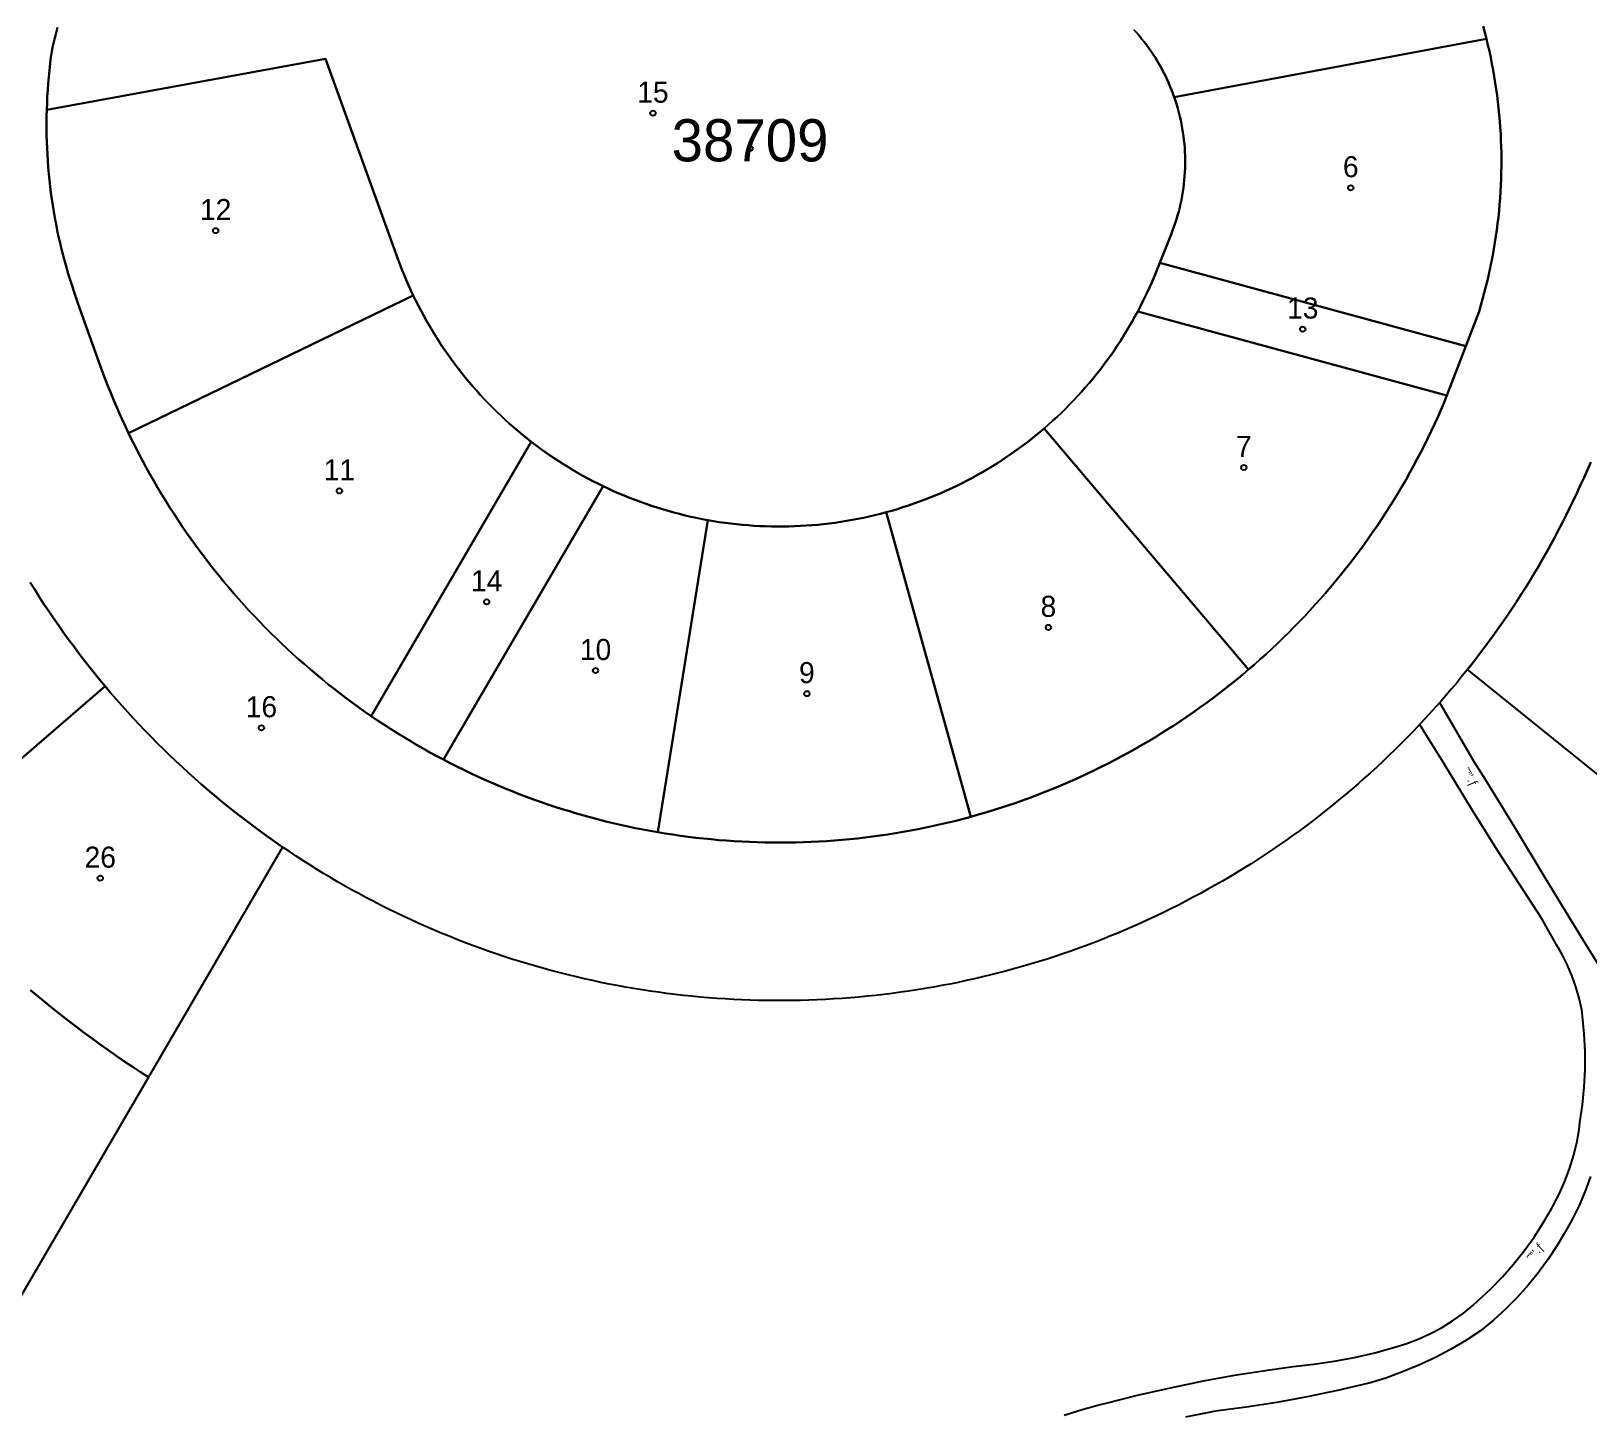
# Model space of a CAD drawing. Header units: metres. Extents: x 218299 to 220222, y 572714 to 574340.
# Drawn here: x 218442.8 to 218590.5, y 573214.9 to 573346.2 of the extents above; entities that cross this region are included whole.
import ezdxf
from ezdxf.enums import TextEntityAlignment as Align

# ---------------------------------------------------------------- set-up
doc = ezdxf.new("R2010")
doc.units = ezdxf.units.M
doc.header["$MEASUREMENT"] = 0
for name, color, linetype in [('1601', 44, 'LANDBORDER'), ('1602', 44, 'Continuous'), ('1603', 44, 'Continuous'), ('A_POINTS', 2, 'Continuous'), ('M2405', 253, 'Continuous')]:
    doc.layers.add(name, color=color, linetype=linetype)
doc.styles.add('HEBTXT', font='HEBTXT')
doc.styles.add('MAVAT_HEBTXT', font='HEBTXT')
doc.linetypes.add('LANDBORDER', pattern='A,6.25,[208,elecad.shx,S=0.02,R=0,X=-0.6,Y=0],12.5,[208,elecad.shx,S=0.02,R=180,X=0.6,Y=0],6.25', length=25)

# ---------------------------------------------------------------- blocks, each defined once
blk = doc.blocks.new('1601')
at = {"layer": 'A_POINTS'}
blk.add_circle((0, 0), 0.25, dxfattribs=at)
at = {"color": 0, "style": 'HEBTXT'}
blk.add_attdef('LOT_NUM', text='', height=4, dxfattribs=at).set_placement((0, -1.22), align=Align.CENTER)
blk = doc.blocks.new('1603')
at = {"layer": 'A_POINTS'}
blk.add_circle((0, 0), 0.25, dxfattribs=at)
at = {"color": 0, "style": 'HEBTXT'}
blk.add_attdef('PARCEL_NUM', text='', height=2, dxfattribs=at).set_placement((0, 1), align=Align.CENTER)
at = {"color": 0, "style": 'HEBTXT', "flags": 1}
blk.add_attdef('LOT_NUM', text='', height=2, dxfattribs=at).set_placement((0, -2.5), align=Align.CENTER)
blk = doc.blocks.new('M2405')
blk.add_circle((0, 0), 0.025)
at = {"style": 'MAVAT_HEBTXT'}
blk.add_attdef('NAME', text='', height=0.8, dxfattribs=at).set_placement((0, 1.59), align=Align.MIDDLE)
blk = doc.blocks.new('111')
at = {"layer": 'M2405'}
for points in [[(218592.88, 573255.36, 567.96), (218590.25, 573259.57, 568.26), (218587.65, 573263.8, 568.63), (218586.32, 573265.99, 568.86), (218583.5, 573270.68, 569.29), (218580.63, 573275.34, 569.77), (218579.68, 573276.85, 569.94), (218576.4, 573282.49, 570.47)], [(218540.78, 573214.85, 561.43), (218542.49, 573215.4, 561.66), (218544.21, 573215.87, 561.89), (218544.65, 573215.97, 561.94), (218547.76, 573216.75, 562.16), (218550.88, 573217.46, 562.43), (218554.01, 573218.1, 562.73), (218557.15, 573218.67, 563.07), (218560.3, 573219.17, 563.45), (218562.52, 573219.48, 563.74), (218564.47, 573219.68, 563.92), (218566.41, 573219.97, 564.08), (218568.34, 573220.33, 564.25), (218570.26, 573220.77, 564.41), (218572.16, 573221.29, 564.56), (218573.2, 573221.61, 564.64), (218574.36, 573222.05, 564.73), (218575.49, 573222.57, 564.84), (218576.58, 573223.15, 564.96), (218577.62, 573223.8, 565.11), (218578.63, 573224.51, 565.27), (218579.58, 573225.29, 565.44), (218580.07, 573225.73, 565.54), (218581.25, 573226.82, 565.72), (218582.37, 573227.98, 565.89), (218583.43, 573229.19, 566.06), (218584.43, 573230.44, 566.21), (218585.37, 573231.75, 566.35), (218586.24, 573233.11, 566.48), (218587.05, 573234.5, 566.6), (218587.18, 573234.74, 566.62), (218587.77, 573235.87, 566.74), (218588.3, 573237.04, 566.84), (218588.74, 573238.23, 566.93), (218589.12, 573239.45, 567.01), (218589.42, 573240.7, 567.08), (218589.64, 573241.96, 567.14), (218589.72, 573242.62, 567.16), (218589.96, 573244.29, 567.25), (218590.12, 573245.97, 567.34), (218590.2, 573247.66, 567.45), (218590.2, 573249.35, 567.57), (218590.13, 573251.03, 567.69), (218589.97, 573252.71, 567.83), (218589.89, 573253.32, 567.88), (218589.65, 573254.41, 568.04), (218589.33, 573255.49, 568.15), (218588.95, 573256.56, 568.23), (218588.5, 573257.6, 568.27), (218587.99, 573258.61, 568.27), (218587.48, 573259.49, 568.24), (218586.21, 573261.8, 568.51), (218586.02, 573262.09, 568.53), (218584.44, 573264.54, 568.77), (218581.91, 573268.44, 569.14), (218579.44, 573272.38, 569.55), (218577.02, 573276.34, 570), (218576.89, 573276.57, 570.03), (218575, 573279.58, 570.33), (218574.51, 573280.41, 570.42)], [(218590.73, 573237.5, 567.16), (218590.22, 573236.11, 567.02), (218589.64, 573234.75, 566.86), (218588.99, 573233.42, 566.68), (218588.27, 573232.12, 566.48), (218587.57, 573230.95, 566.41), (218586.71, 573229.64, 566.32), (218585.79, 573228.39, 566.21), (218584.81, 573227.18, 566.08), (218583.77, 573226.02, 565.93), (218582.67, 573224.92, 565.77), (218581.52, 573223.87, 565.59), (218580.32, 573222.89, 565.4), (218580.28, 573222.86, 565.4), (218578.88, 573221.94, 565.26), (218577.44, 573221.08, 565.12), (218575.96, 573220.3, 564.98), (218574.44, 573219.59, 564.82), (218572.9, 573218.95, 564.66), (218571.32, 573218.38, 564.49), (218569.72, 573217.89, 564.32), (218569.57, 573217.86, 564.31), (218566.71, 573217.19, 564.02), (218563.84, 573216.59, 563.7), (218560.95, 573216.07, 563.35), (218558.06, 573215.61, 562.95), (218555.16, 573215.23, 562.52), (218554.68, 573215.14, 562.5), (218552.29, 573214.65, 562.33)]]:
    blk.add_polyline3d(points, dxfattribs=at)
ref = blk.add_blockref('M2405', (218578.14, 573274.52), dxfattribs=dict(at, xscale=0.5, yscale=0.5, zscale=0.5))
ref.add_attrib('NAME', '˜”’.ƒ', dxfattribs={"layer": '0', "height": 0.8, "rotation": 302.9717, "style": 'MAVAT_HEBTXT'}).set_placement((218579.22, 573275.28), align=Align.MIDDLE)
ref = blk.add_blockref('M2405', (218586.71, 573229.64), dxfattribs=dict(at, xscale=0.5, yscale=0.5, zscale=0.5))
ref.add_attrib('NAME', '˜”’.ƒ', dxfattribs={"layer": '0', "height": 0.8, "rotation": 53.7741, "style": 'MAVAT_HEBTXT'}).set_placement((218585.61, 573230.3), align=Align.MIDDLE)

msp = doc.modelspace()

# ---------------------------------------------------------------- linework, layer by layer
at = {"layer": '1601'}
for points in [[(218590.7397, 573305.2814), (218590.4291, 573304.5535), (218590.1117, 573303.8285), (218589.7875, 573303.1066), (218589.4564, 573302.3878), (218589.1185, 573301.6722), (218588.7739, 573300.9598), (218588.4225, 573300.2507), (218588.0644, 573299.545), (218587.6996, 573298.8427), (218587.3282, 573298.1439), (218586.9502, 573297.4486), (218586.5656, 573296.7569), (218586.1745, 573296.069), (218585.7768, 573295.3847), (218585.3728, 573294.7043), (218584.9622, 573294.0277), (218584.5453, 573293.3551), (218584.122, 573292.6864), (218583.6924, 573292.0218), (218583.2566, 573291.3612), (218582.8145, 573290.7049), (218582.3661, 573290.0527), (218581.9117, 573289.4048), (218581.4511, 573288.7613), (218580.9844, 573288.1222), (218580.5117, 573287.4875), (218580.033, 573286.8573), (218579.5483, 573286.2317), (218579.0578, 573285.6107), (218578.5611, 573284.994), (218578.0586, 573284.3821), (218577.5503, 573283.775), (218577.0362, 573283.1727), (218576.5165, 573282.5753), (218575.9911, 573281.9829), (218575.4602, 573281.3955), (218574.9237, 573280.8131), (218574.3817, 573280.2359), (218573.8342, 573279.6638), (218573.2814, 573279.097), (218572.7232, 573278.5354), (218572.1597, 573277.9791), (218571.5909, 573277.4282), (218571.017, 573276.8827), (218570.4379, 573276.3427), (218569.8537, 573275.8082), (218569.2645, 573275.2793), (218568.6702, 573274.756), (218568.0711, 573274.2383), (218567.467, 573273.7264), (218566.8582, 573273.2201), (218566.2445, 573272.7197), (218565.6262, 573272.2252), (218565.0031, 573271.7365), (218564.3755, 573271.2537), (218563.7433, 573270.7769), (218563.1067, 573270.3062), (218562.4656, 573269.8415), (218561.8189, 573269.382), (218561.1678, 573268.9287), (218560.5125, 573268.4816), (218559.8529, 573268.0407), (218559.1892, 573267.6062), (218558.5214, 573267.1779), (218557.8496, 573266.756), (218557.1738, 573266.3406), (218556.4941, 573265.9315), (218555.8105, 573265.529), (218555.1231, 573265.1329), (218554.432, 573264.7434), (218553.7372, 573264.3605), (218553.0388, 573263.9842), (218552.3369, 573263.6146), (218551.6315, 573263.2516), (218550.9226, 573262.8954), (218550.2105, 573262.5459), (218549.495, 573262.2032), (218548.7763, 573261.8673), (218548.0544, 573261.5382), (218547.3295, 573261.216), (218546.6015, 573260.9007), (218545.8706, 573260.5924), (218545.1367, 573260.291), (218544.4001, 573259.9966), (218543.6607, 573259.7092), (218542.9185, 573259.4289), (218542.1738, 573259.1556), (218541.426, 573258.8892), (218540.6757, 573258.63), (218539.923, 573258.3779), (218539.1679, 573258.1329), (218538.4106, 573257.8952), (218537.651, 573257.6647), (218536.8893, 573257.4414), (218536.1254, 573257.2253), (218535.3596, 573257.0165), (218534.5918, 573256.8151), (218533.8221, 573256.6209), (218533.0506, 573256.434), (218532.2774, 573256.2545), (218531.5024, 573256.0824), (218530.7259, 573255.9176), (218529.9479, 573255.7602), (218529.1684, 573255.6102), (218528.3875, 573255.4677), (218527.6053, 573255.3325), (218526.8218, 573255.2048), (218526.0372, 573255.0846), (218525.2514, 573254.9718), (218524.4647, 573254.8665), (218523.6769, 573254.7687), (218522.8883, 573254.6784), (218522.0988, 573254.5956), (218521.3086, 573254.5202), (218520.5177, 573254.4524), (218519.7262, 573254.3922), (218518.9345, 573254.3394), (218518.1423, 573254.2942), (218517.3498, 573254.2566), (218516.5569, 573254.2264), (218515.7638, 573254.2038), (218514.9705, 573254.1888), (218514.1771, 573254.1812), (218513.3836, 573254.1812), (218512.5902, 573254.1888), (218511.7969, 573254.2039), (218511.0038, 573254.2265), (218510.2109, 573254.2567), (218509.4184, 573254.2944), (218508.6262, 573254.3396), (218507.8345, 573254.3923), (218507.0434, 573254.4526), (218506.2528, 573254.5204), (218505.463, 573254.5957), (218504.6739, 573254.6785), (218503.8856, 573254.7688), (218503.0982, 573254.8665), (218502.3117, 573254.9718), (218501.5263, 573255.0845), (218500.742, 573255.2047), (218499.9589, 573255.3323), (218499.1771, 573255.4674), (218498.3965, 573255.6099), (218497.6174, 573255.7598), (218496.8397, 573255.9171), (218496.0634, 573256.0818), (218495.2887, 573256.2538), (218494.5157, 573256.4333), (218493.7445, 573256.62), (218492.975, 573256.8141), (218492.2075, 573257.0155), (218491.4418, 573257.2242), (218490.6782, 573257.4401), (218489.9167, 573257.6633), (218489.1574, 573257.8937), (218488.4002, 573258.1313), (218487.6454, 573258.3761), (218486.8929, 573258.6281), (218486.1429, 573258.8872), (218485.3953, 573259.1534), (218484.6503, 573259.4268), (218483.9079, 573259.7071), (218483.1683, 573259.9946), (218482.4314, 573260.289), (218481.6973, 573260.5904), (218480.9661, 573260.8988), (218480.2379, 573261.2142), (218479.5128, 573261.5364), (218478.7907, 573261.8655), (218478.0718, 573262.2015), (218477.3561, 573262.5442), (218476.6437, 573262.8938), (218475.9346, 573263.2501), (218475.229, 573263.6132), (218474.5478, 573263.9717), (218473.87, 573264.3365), (218473.1956, 573264.7075), (218472.5246, 573265.0848), (218471.8571, 573265.4682), (218471.1932, 573265.8577), (218470.533, 573266.2534), (218469.8763, 573266.6551), (218469.2235, 573267.0628), (218468.5744, 573267.4766), (218467.9291, 573267.8963), (218467.2878, 573268.3219), (218466.6504, 573268.7535), (218465.9803, 573269.2164), (218465.3148, 573269.6859), (218464.6539, 573270.1619), (218463.9977, 573270.6443), (218463.3463, 573271.1331), (218462.6996, 573271.6281), (218462.0578, 573272.1295), (218461.4209, 573272.6371), (218460.7889, 573273.1509), (218460.1621, 573273.6709), (218459.5403, 573274.1969), (218458.9237, 573274.729), (218458.3123, 573275.267), (218457.7062, 573275.811), (218457.1054, 573276.3609), (218456.51, 573276.9166), (218455.9201, 573277.4781), (218455.3356, 573278.0454), (218454.7567, 573278.6183), (218454.1835, 573279.1968), (218453.6159, 573279.7809), (218453.054, 573280.3704), (218452.4979, 573280.9655), (218451.9477, 573281.5659), (218451.4033, 573282.1717), (218450.8648, 573282.7827), (218450.3324, 573283.399), (218449.806, 573284.0205), (218449.2885, 573284.6435), (218448.7772, 573285.2715), (218448.272, 573285.9044), (218447.7729, 573286.5422), (218447.28, 573287.1848), (218446.7934, 573287.8321), (218446.3131, 573288.4842), (218445.8391, 573289.1408), (218445.3716, 573289.8021), (218444.9104, 573290.4678), (218444.4558, 573291.138), (218444.0076, 573291.8125), (218443.566, 573292.4914), (218443.1311, 573293.1745), (218442.7028, 573293.8618)], [(218598.324, 573270.0561), (218579.0578, 573285.6107), (218579.5483, 573286.2317), (218580.033, 573286.8573), (218580.5117, 573287.4875), (218580.9844, 573288.1222), (218581.4511, 573288.7613), (218581.9117, 573289.4048), (218582.3661, 573290.0527), (218582.8145, 573290.7049), (218583.2566, 573291.3612), (218583.6924, 573292.0218), (218584.122, 573292.6864), (218584.5453, 573293.3551), (218584.9622, 573294.0277), (218585.3728, 573294.7043), (218585.7768, 573295.3847), (218586.1745, 573296.069), (218586.5656, 573296.7569), (218586.9502, 573297.4486), (218587.3282, 573298.1439), (218587.6996, 573298.8427), (218588.0644, 573299.545), (218588.4225, 573300.2507), (218588.7739, 573300.9598), (218589.1185, 573301.6722), (218589.4564, 573302.3878), (218589.7875, 573303.1066), (218590.1117, 573303.8285), (218590.4291, 573304.5535), (218590.7397, 573305.2814)], [(218442.7028, 573293.8618), (218443.1311, 573293.1745), (218443.566, 573292.4914), (218444.0076, 573291.8125), (218444.4558, 573291.138), (218444.9104, 573290.4678), (218445.3716, 573289.8021), (218445.8391, 573289.1408), (218446.3131, 573288.4842), (218446.7934, 573287.8321), (218447.28, 573287.1848), (218447.7729, 573286.5422), (218448.272, 573285.9044), (218448.7772, 573285.2715), (218449.2885, 573284.6435), (218449.806, 573284.0205), (218450.3324, 573283.399), (218450.8648, 573282.7827), (218451.4033, 573282.1717), (218451.9477, 573281.5659), (218452.4979, 573280.9655), (218453.054, 573280.3704), (218453.6159, 573279.7809), (218454.1835, 573279.1968), (218454.7567, 573278.6183), (218455.3356, 573278.0454), (218455.9201, 573277.4781), (218456.51, 573276.9166), (218457.1054, 573276.3609), (218457.7062, 573275.811), (218458.3123, 573275.267), (218458.9237, 573274.729), (218459.5403, 573274.1969), (218460.1621, 573273.6709), (218460.7889, 573273.1509), (218461.4209, 573272.6371), (218462.0578, 573272.1295), (218462.6996, 573271.6281), (218463.3463, 573271.1331), (218463.9977, 573270.6443), (218464.6539, 573270.1619), (218465.3148, 573269.6859), (218465.9803, 573269.2164), (218466.6504, 573268.7535), (218453.9107, 573246.9094), (218441.3264, 573225.3317)]]:
    msp.add_lwpolyline(points, dxfattribs=at)
at = {"layer": '1602'}
for points in [[(218445.2964, 573346.5169), (218445.188, 573346.1426), (218445.0869, 573345.7662), (218444.9931, 573345.388), (218444.9068, 573345.0079), (218444.8278, 573344.6263), (218444.7564, 573344.2432), (218444.6924, 573343.8588), (218444.6359, 573343.4733), (218444.5869, 573343.0867), (218444.5186, 573342.4606), (218444.4583, 573341.8337), (218444.4058, 573341.206), (218444.3613, 573340.5778), (218444.3247, 573339.9491), (218444.2959, 573339.3199), (218444.2752, 573338.6905), (218444.2602, 573338.085), (218444.2528, 573337.4794), (218444.2529, 573336.8737), (218444.2604, 573336.2681), (218444.2755, 573335.6626), (218444.298, 573335.0574), (218444.3281, 573334.4525), (218444.3656, 573333.848), (218444.4106, 573333.244), (218444.4631, 573332.6406), (218444.523, 573332.0379), (218444.5904, 573331.436), (218444.6652, 573330.835), (218444.7475, 573330.2349), (218444.8372, 573329.6359), (218444.9343, 573329.0381), (218445.0388, 573328.4415), (218445.1507, 573327.8463), (218445.2699, 573327.2525), (218445.3965, 573326.6602), (218445.5304, 573326.0695), (218445.6716, 573325.4805), (218445.82, 573324.8934), (218445.9757, 573324.3081), (218446.1387, 573323.7247), (218446.3089, 573323.1435), (218446.4862, 573322.5644), (218446.6707, 573321.9875), (218446.8624, 573321.4129), (218447.0611, 573320.8408), (218447.2669, 573320.2712), (218449.3745, 573314.3569), (218449.5375, 573313.9116), (218449.7878, 573313.2457), (218450.045, 573312.5824), (218450.3091, 573311.9218), (218450.58, 573311.264), (218450.8577, 573310.6091), (218451.1423, 573309.9571), (218451.4336, 573309.3081), (218451.7316, 573308.6621), (218452.0363, 573308.0193), (218452.3558, 573307.3631), (218452.6823, 573306.7103), (218453.0158, 573306.061), (218453.3561, 573305.4154), (218453.7033, 573304.7734), (218454.0574, 573304.1351), (218454.4182, 573303.5007), (218454.7857, 573302.8701), (218455.16, 573302.2435), (218455.5409, 573301.6209), (218455.9284, 573301.0024), (218456.3225, 573300.3881), (218456.7231, 573299.778), (218457.1302, 573299.1722), (218457.5437, 573298.5707), (218457.9636, 573297.9737), (218458.3899, 573297.3813), (218458.8224, 573296.7934), (218459.2612, 573296.2101), (218459.7061, 573295.6315), (218460.1572, 573295.0578), (218460.6144, 573294.4888), (218461.0776, 573293.9248), (218461.5468, 573293.3657), (218462.022, 573292.8117), (218462.503, 573292.2627), (218462.9898, 573291.7189), (218463.4824, 573291.1804), (218463.9807, 573290.6471), (218464.4847, 573290.1191), (218464.9942, 573289.5966), (218465.5093, 573289.0795), (218466.0299, 573288.5679), (218466.5559, 573288.0619), (218467.0873, 573287.5615), (218467.6239, 573287.0668), (218468.1658, 573286.5779), (218468.7129, 573286.0948), (218469.2651, 573285.6175), (218469.8224, 573285.1461), (218470.3846, 573284.6807), (218470.9518, 573284.2214), (218471.5238, 573283.7681), (218472.1007, 573283.3209), (218472.6822, 573282.8798), (218473.2685, 573282.445), (218473.8593, 573282.0165), (218474.4546, 573281.5943), (218475.0545, 573281.1785), (218475.6569, 573280.7702), (218476.2637, 573280.3684), (218476.8747, 573279.973), (218477.4899, 573279.5842), (218478.1091, 573279.2019), (218478.7324, 573278.8262), (218479.3597, 573278.4572), (218479.9908, 573278.0948), (218480.6257, 573277.7392), (218481.2644, 573277.3903), (218481.9068, 573277.0483), (218482.5442, 573276.7174), (218483.1852, 573276.3932), (218483.8294, 573276.0758), (218484.477, 573275.7651), (218485.1278, 573275.4613), (218485.7817, 573275.1643), (218486.4387, 573274.8741), (218487.0987, 573274.5909), (218487.7617, 573274.3146), (218488.4275, 573274.0453), (218489.0961, 573273.7829), (218489.7674, 573273.5276), (218490.4414, 573273.2793), (218491.1179, 573273.0382), (218491.7969, 573272.8041), (218492.4784, 573272.5771), (218493.1621, 573272.3574), (218493.8482, 573272.1448), (218494.5364, 573271.9394), (218495.2267, 573271.7412), (218495.9191, 573271.5503), (218496.6135, 573271.3666), (218497.3097, 573271.1902), (218498.0078, 573271.0212), (218498.7075, 573270.8595), (218499.409, 573270.7051), (218500.112, 573270.5581), (218500.8165, 573270.4184), (218501.5225, 573270.2862), (218502.2298, 573270.1614), (218502.9511, 573270.0419), (218503.6737, 573269.9302), (218504.3975, 573269.8261), (218505.1223, 573269.7298), (218505.8481, 573269.6413), (218506.5748, 573269.5605), (218507.3023, 573269.4874), (218508.0306, 573269.4221), (218508.7595, 573269.3646), (218509.489, 573269.3149), (218510.219, 573269.273), (218510.9494, 573269.2389), (218511.6801, 573269.2125), (218512.411, 573269.194), (218513.1421, 573269.1833), (218513.8733, 573269.1804), (218514.6045, 573269.1853), (218515.3356, 573269.1979), (218516.0665, 573269.2184), (218516.7971, 573269.2467), (218517.5274, 573269.2828), (218518.2573, 573269.3267), (218518.9866, 573269.3784), (218519.7154, 573269.4378), (218520.4435, 573269.505), (218521.1708, 573269.58), (218521.8973, 573269.6628), (218522.6228, 573269.7533), (218523.3474, 573269.8515), (218524.0709, 573269.9575), (218524.7932, 573270.0712), (218525.5142, 573270.1926), (218526.2339, 573270.3217), (218526.9522, 573270.4584), (218527.669, 573270.6028), (218528.3842, 573270.7549), (218529.0977, 573270.9146), (218529.8095, 573271.0819), (218530.5194, 573271.2567), (218531.2275, 573271.4392), (218531.9336, 573271.6292), (218532.6397, 573271.8273), (218533.3436, 573272.033), (218534.0453, 573272.2462), (218534.7447, 573272.4668), (218535.4417, 573272.695), (218536.1362, 573272.9306), (218536.8281, 573273.1737), (218537.5174, 573273.4241), (218538.2039, 573273.6819), (218538.8877, 573273.947), (218539.5686, 573274.2195), (218540.2465, 573274.4992), (218540.9214, 573274.7862), (218541.5932, 573275.0803), (218542.2618, 573275.3817), (218542.9272, 573275.6901), (218543.5892, 573276.0057), (218544.2477, 573276.3284), (218544.9028, 573276.6581), (218545.5543, 573276.9948), (218546.2022, 573277.3384), (218546.8464, 573277.6889), (218547.4868, 573278.0464), (218548.1233, 573278.4106), (218548.7558, 573278.7817), (218549.3844, 573279.1595), (218550.0089, 573279.544), (218550.6292, 573279.9352), (218551.2453, 573280.333), (218551.8571, 573280.7374), (218552.4646, 573281.1483), (218553.0676, 573281.5657), (218553.6661, 573281.9895), (218554.26, 573282.4197), (218554.8493, 573282.8562), (218555.4339, 573283.299), (218556.0138, 573283.7481), (218556.5887, 573284.2033), (218557.1588, 573284.6647), (218557.7239, 573285.1321), (218558.284, 573285.6056), (218558.8405, 573286.0864), (218559.3918, 573286.5731), (218559.9379, 573287.0657), (218560.4787, 573287.5642), (218561.014, 573288.0685), (218561.544, 573288.5784), (218562.0684, 573289.0941), (218562.5873, 573289.6153), (218563.1005, 573290.1421), (218563.608, 573290.6743), (218564.1098, 573291.212), (218564.6058, 573291.755), (218565.096, 573292.3033), (218565.5802, 573292.8569), (218566.0585, 573293.4156), (218566.5307, 573293.9794), (218566.9968, 573294.5482), (218567.4569, 573295.1221), (218567.9107, 573295.7008), (218568.3583, 573296.2844), (218568.7996, 573296.8727), (218569.2345, 573297.4658), (218569.6631, 573298.0634), (218570.0852, 573298.6657), (218570.5008, 573299.2724), (218570.9099, 573299.8836), (218571.3124, 573300.4992), (218571.7083, 573301.119), (218572.0975, 573301.743), (218572.48, 573302.3712), (218572.8557, 573303.0034), (218573.2246, 573303.6397), (218573.5867, 573304.2798), (218573.9418, 573304.9238), (218574.29, 573305.5716), (218574.6313, 573306.2231), (218574.9655, 573306.8783), (218575.2927, 573307.5369), (218575.6128, 573308.1991), (218575.9257, 573308.8646), (218576.2315, 573309.5335), (218576.5301, 573310.2056), (218576.8215, 573310.8809), (218577.0914, 573311.5876), (218578.8843, 573316.2815), (218580.1441, 573319.5795), (218580.3187, 573320.1627), (218580.4861, 573320.7482), (218580.6461, 573321.3356), (218580.7987, 573321.9251), (218580.9438, 573322.5164), (218581.0816, 573323.1095), (218581.2119, 573323.7042), (218581.3347, 573324.3006), (218581.45, 573324.8985), (218581.5578, 573325.4977), (218581.6581, 573326.0983), (218581.7508, 573326.7), (218581.8359, 573327.3029), (218581.9135, 573327.9068), (218581.9835, 573328.5117), (218582.0459, 573329.1173), (218582.1007, 573329.7237), (218582.1479, 573330.3308), (218582.1874, 573330.9384), (218582.2193, 573331.5464), (218582.2436, 573332.1548), (218582.2603, 573332.7634), (218582.2693, 573333.3722), (218582.2706, 573333.9811), (218582.2643, 573334.5899), (218582.2504, 573335.1986), (218582.2288, 573335.8071), (218582.1996, 573336.4153), (218582.1628, 573337.0231), (218582.1183, 573337.6303), (218582.0663, 573338.2369), (218582.0066, 573338.8429), (218581.9393, 573339.448), (218581.8644, 573340.0523), (218581.7819, 573340.6555), (218581.6919, 573341.2577), (218581.5943, 573341.8587), (218581.4891, 573342.4584), (218581.3765, 573343.0568), (218581.2563, 573343.6537), (218581.1287, 573344.249), (218580.9936, 573344.8427), (218580.8511, 573345.4347), (218580.6982, 573346.0361), (218580.5376, 573346.6355)], [(218547.3961, 573346.2992), (218547.6472, 573346.0202), (218547.8925, 573345.7362), (218548.1321, 573345.4472), (218548.3658, 573345.1534), (218548.5934, 573344.8549), (218548.815, 573344.5519), (218549.0303, 573344.2445), (218549.2394, 573343.9327), (218549.4421, 573343.6168), (218549.6384, 573343.2968), (218549.8281, 573342.9729), (218550.0112, 573342.6453), (218550.1876, 573342.3139), (218550.3573, 573341.9791), (218550.5201, 573341.6409), (218550.6761, 573341.2995), (218550.8251, 573340.9549), (218550.967, 573340.6074), (218551.1019, 573340.2571), (218551.2297, 573339.9042), (218551.3517, 573339.5441), (218551.4664, 573339.1816), (218551.5736, 573338.8168), (218551.6732, 573338.4498), (218551.7653, 573338.081), (218551.8498, 573337.7102), (218551.9266, 573337.3379), (218551.9958, 573336.964), (218552.0573, 573336.5888), (218552.1111, 573336.2124), (218552.1571, 573335.835), (218552.1953, 573335.4567), (218552.2258, 573335.0777), (218552.2485, 573334.6982), (218552.2633, 573334.3183), (218552.2704, 573333.9381), (218552.2696, 573333.5579), (218552.261, 573333.1778), (218552.2447, 573332.7979), (218552.2205, 573332.4185), (218552.1885, 573332.0396), (218552.1487, 573331.6615), (218552.1012, 573331.2843), (218552.046, 573330.9081), (218551.983, 573330.5331), (218551.9123, 573330.1595), (218551.834, 573329.7875), (218551.748, 573329.4171), (218551.6544, 573329.0486), (218551.5533, 573328.6821), (218551.4447, 573328.3177), (218551.3286, 573327.9557), (218551.2051, 573327.5961), (218551.0742, 573327.2391), (218550.9361, 573326.8849), (218549.8507, 573324.1848), (218549.6702, 573323.7114), (218549.4835, 573323.2404), (218549.2906, 573322.7719), (218549.0915, 573322.306), (218548.8864, 573321.8427), (218548.6751, 573321.3822), (218548.4579, 573320.9245), (218548.2346, 573320.4697), (218548.0053, 573320.0179), (218547.7702, 573319.5692), (218547.5085, 573319.0861), (218547.24, 573318.6068), (218546.9647, 573318.1314), (218546.6826, 573317.66), (218546.3938, 573317.1927), (218546.0984, 573316.7295), (218545.7964, 573316.2706), (218545.4878, 573315.8161), (218545.1729, 573315.3659), (218544.8515, 573314.9204), (218544.5238, 573314.4794), (218544.1899, 573314.0432), (218543.8497, 573313.6118), (218543.5035, 573313.1853), (218543.1512, 573312.7638), (218542.7929, 573312.3473), (218542.4287, 573311.936), (218542.0586, 573311.53), (218541.6829, 573311.1292), (218541.3014, 573310.7339), (218540.9143, 573310.344), (218540.5217, 573309.9598), (218540.1237, 573309.5811), (218539.7203, 573309.2082), (218539.3116, 573308.841), (218538.8978, 573308.4798), (218538.4767, 573308.1227), (218538.0506, 573307.7717), (218537.6194, 573307.4269), (218537.1834, 573307.0882), (218536.7425, 573306.7559), (218536.297, 573306.4299), (218535.8468, 573306.1103), (218535.3921, 573305.7973), (218534.9329, 573305.4907), (218534.4694, 573305.1908), (218534.0016, 573304.8976), (218533.5297, 573304.6111), (218533.0537, 573304.3314), (218532.5737, 573304.0586), (218532.0899, 573303.7926), (218531.6023, 573303.5337), (218531.1111, 573303.2817), (218530.6163, 573303.0368), (218530.118, 573302.7991), (218529.6164, 573302.5685), (218529.1115, 573302.3451), (218528.6035, 573302.129), (218528.0924, 573301.9202), (218527.5784, 573301.7187), (218527.0615, 573301.5247), (218526.542, 573301.3381), (218526.0198, 573301.1589), (218525.495, 573300.9872), (218524.9679, 573300.8231), (218524.4385, 573300.6666), (218523.9069, 573300.5177), (218523.3745, 573300.3767), (218522.8401, 573300.2434), (218522.3039, 573300.1177), (218521.7659, 573299.9997), (218521.2263, 573299.8895), (218520.6852, 573299.7869), (218520.1426, 573299.6921), (218519.5988, 573299.6051), (218519.0538, 573299.5258), (218518.5077, 573299.4544), (218517.9606, 573299.3908), (218517.4127, 573299.335), (218516.864, 573299.2871), (218516.3147, 573299.247), (218515.7649, 573299.2148), (218515.2147, 573299.1904), (218514.6642, 573299.1739), (218514.1135, 573299.1653), (218513.5628, 573299.1646), (218513.012, 573299.1718), (218512.4615, 573299.1868), (218511.9112, 573299.2097), (218511.3613, 573299.2405), (218510.8119, 573299.2791), (218510.2631, 573299.3256), (218509.7151, 573299.3799), (218509.1678, 573299.4421), (218508.6215, 573299.5121), (218508.0763, 573299.5899), (218507.5323, 573299.6755), (218506.9895, 573299.7689), (218506.4466, 573299.8703), (218505.9053, 573299.9794), (218505.3656, 573300.0964), (218504.8277, 573300.221), (218504.2916, 573300.3534), (218503.7574, 573300.4934), (218503.2253, 573300.6411), (218502.6954, 573300.7964), (218502.1678, 573300.9593), (218501.6425, 573301.1297), (218501.1198, 573301.3077), (218500.5996, 573301.4931), (218500.0822, 573301.686), (218499.5676, 573301.8863), (218499.0559, 573302.0939), (218498.5472, 573302.3089), (218498.0417, 573302.5311), (218497.5394, 573302.7605), (218497.0405, 573302.9972), (218496.5608, 573303.233), (218496.0845, 573303.4754), (218495.6116, 573303.7245), (218495.1422, 573303.9801), (218494.6764, 573304.2422), (218494.2143, 573304.5107), (218493.7559, 573304.7856), (218493.3015, 573305.0668), (218492.8509, 573305.3544), (218492.4044, 573305.6481), (218491.962, 573305.948), (218491.5238, 573306.2541), (218491.0899, 573306.5662), (218490.6604, 573306.8843), (218490.2354, 573307.2083), (218489.8065, 573307.5448), (218489.3825, 573307.8873), (218488.9634, 573308.2358), (218488.5493, 573308.5902), (218488.1402, 573308.9504), (218487.7362, 573309.3164), (218487.3375, 573309.6881), (218486.9441, 573310.0654), (218486.556, 573310.4482), (218486.1735, 573310.8364), (218485.7964, 573311.2301), (218485.425, 573311.629), (218485.0592, 573312.0332), (218484.6992, 573312.4424), (218484.3451, 573312.8568), (218483.9968, 573313.2761), (218483.6545, 573313.7003), (218483.3183, 573314.1293), (218482.9881, 573314.5631), (218482.6641, 573315.0014), (218482.3464, 573315.4443), (218482.035, 573315.8917), (218481.7299, 573316.3434), (218481.4313, 573316.7994), (218481.1391, 573317.2596), (218480.8535, 573317.7239), (218480.5745, 573318.1921), (218480.3022, 573318.6643), (218480.0365, 573319.1403), (218479.7777, 573319.62), (218479.5256, 573320.1033), (218479.2804, 573320.5901), (218479.0422, 573321.0804), (218478.8127, 573321.5701), (218478.59, 573322.0629), (218478.3744, 573322.5589), (218478.1657, 573323.0578), (218477.964, 573323.5596), (218477.7694, 573324.0642), (218477.582, 573324.5715), (218470.7136, 573343.5382), (218444.2752, 573338.6905), (218444.2959, 573339.3199), (218444.3247, 573339.9491), (218444.3613, 573340.5778), (218444.4058, 573341.206), (218444.4583, 573341.8337), (218444.5186, 573342.4606), (218444.5869, 573343.0867), (218444.6359, 573343.4733), (218444.6924, 573343.8588), (218444.7564, 573344.2432), (218444.8278, 573344.6263), (218444.9068, 573345.0079), (218444.9931, 573345.388), (218445.0869, 573345.7662), (218445.188, 573346.1426), (218445.2964, 573346.5169)], [(218580.5376, 573346.6355), (218580.6982, 573346.0361), (218580.8511, 573345.4347), (218551.2297, 573339.9042), (218551.1019, 573340.2571), (218550.967, 573340.6074), (218550.8251, 573340.9549), (218550.6761, 573341.2995), (218550.5201, 573341.6409), (218550.3573, 573341.9791), (218550.1876, 573342.3139), (218550.0112, 573342.6453), (218549.8281, 573342.9729), (218549.6384, 573343.2968), (218549.4421, 573343.6168), (218549.2394, 573343.9327), (218549.0303, 573344.2445), (218548.815, 573344.5519), (218548.5934, 573344.8549), (218548.3658, 573345.1534), (218548.1321, 573345.4472), (218547.8925, 573345.7362), (218547.6472, 573346.0202), (218547.3961, 573346.2992)], [(218590.7397, 573305.2814), (218590.4291, 573304.5535), (218590.1117, 573303.8285), (218589.7875, 573303.1066), (218589.4564, 573302.3878), (218589.1185, 573301.6722), (218588.7739, 573300.9598), (218588.4225, 573300.2507), (218588.0644, 573299.545), (218587.6996, 573298.8427), (218587.3282, 573298.1439), (218586.9502, 573297.4486), (218586.5656, 573296.7569), (218586.1745, 573296.069), (218585.7768, 573295.3847), (218585.3728, 573294.7043), (218584.9622, 573294.0277), (218584.5453, 573293.3551), (218584.122, 573292.6864), (218583.6924, 573292.0218), (218583.2566, 573291.3612), (218582.8145, 573290.7049), (218582.3661, 573290.0527), (218581.9117, 573289.4048), (218581.4511, 573288.7613), (218580.9844, 573288.1222), (218580.5117, 573287.4875), (218580.033, 573286.8573), (218579.5483, 573286.2317), (218579.0578, 573285.6107), (218578.5611, 573284.994), (218578.0586, 573284.3821), (218577.5503, 573283.775), (218577.0362, 573283.1727), (218576.5165, 573282.5753), (218575.9911, 573281.9829), (218575.4602, 573281.3955), (218574.9237, 573280.8131), (218574.3817, 573280.2359), (218573.8342, 573279.6638), (218573.2814, 573279.097), (218572.7232, 573278.5354), (218572.1597, 573277.9791), (218571.5909, 573277.4282), (218571.017, 573276.8827), (218570.4379, 573276.3427), (218569.8537, 573275.8082), (218569.2645, 573275.2793), (218568.6702, 573274.756), (218568.0711, 573274.2383), (218567.467, 573273.7264), (218566.8582, 573273.2201), (218566.2445, 573272.7197), (218565.6262, 573272.2252), (218565.0031, 573271.7365), (218564.3755, 573271.2537), (218563.7433, 573270.7769), (218563.1067, 573270.3062), (218562.4656, 573269.8415), (218561.8189, 573269.382), (218561.1678, 573268.9287), (218560.5125, 573268.4816), (218559.8529, 573268.0407), (218559.1892, 573267.6062), (218558.5214, 573267.1779), (218557.8496, 573266.756), (218557.1738, 573266.3406), (218556.4941, 573265.9315), (218555.8105, 573265.529), (218555.1231, 573265.1329), (218554.432, 573264.7434), (218553.7372, 573264.3605), (218553.0388, 573263.9842), (218552.3369, 573263.6146), (218551.6315, 573263.2516), (218550.9226, 573262.8954), (218550.2105, 573262.5459), (218549.495, 573262.2032), (218548.7763, 573261.8673), (218548.0544, 573261.5382), (218547.3295, 573261.216), (218546.6015, 573260.9007), (218545.8706, 573260.5924), (218545.1367, 573260.291), (218544.4001, 573259.9966), (218543.6607, 573259.7092), (218542.9185, 573259.4289), (218542.1738, 573259.1556), (218541.426, 573258.8892), (218540.6757, 573258.63), (218539.923, 573258.3779), (218539.1679, 573258.1329), (218538.4106, 573257.8952), (218537.651, 573257.6647), (218536.8893, 573257.4414), (218536.1254, 573257.2253), (218535.3596, 573257.0165), (218534.5918, 573256.8151), (218533.8221, 573256.6209), (218533.0506, 573256.434), (218532.2774, 573256.2545), (218531.5024, 573256.0824), (218530.7259, 573255.9176), (218529.9479, 573255.7602), (218529.1684, 573255.6102), (218528.3875, 573255.4677), (218527.6053, 573255.3325), (218526.8218, 573255.2048), (218526.0372, 573255.0846), (218525.2514, 573254.9718), (218524.4647, 573254.8665), (218523.6769, 573254.7687), (218522.8883, 573254.6784), (218522.0988, 573254.5956), (218521.3086, 573254.5202), (218520.5177, 573254.4524), (218519.7262, 573254.3922), (218518.9345, 573254.3394), (218518.1423, 573254.2942), (218517.3498, 573254.2566), (218516.5569, 573254.2264), (218515.7638, 573254.2038), (218514.9705, 573254.1888), (218514.1771, 573254.1812), (218513.3836, 573254.1812), (218512.5902, 573254.1888), (218511.7969, 573254.2039), (218511.0038, 573254.2265), (218510.2109, 573254.2567), (218509.4184, 573254.2944), (218508.6262, 573254.3396), (218507.8345, 573254.3923), (218507.0434, 573254.4526), (218506.2528, 573254.5204), (218505.463, 573254.5957), (218504.6739, 573254.6785), (218503.8856, 573254.7688), (218503.0982, 573254.8665), (218502.3117, 573254.9718), (218501.5263, 573255.0845), (218500.742, 573255.2047), (218499.9589, 573255.3323), (218499.1771, 573255.4674), (218498.3965, 573255.6099), (218497.6174, 573255.7598), (218496.8397, 573255.9171), (218496.0634, 573256.0818), (218495.2887, 573256.2538), (218494.5157, 573256.4333), (218493.7445, 573256.62), (218492.975, 573256.8141), (218492.2075, 573257.0155), (218491.4418, 573257.2242), (218490.6782, 573257.4401), (218489.9167, 573257.6633), (218489.1574, 573257.8937), (218488.4002, 573258.1313), (218487.6454, 573258.3761), (218486.8929, 573258.6281), (218486.1429, 573258.8872), (218485.3953, 573259.1534), (218484.6503, 573259.4268), (218483.9079, 573259.7071), (218483.1683, 573259.9946), (218482.4314, 573260.289), (218481.6973, 573260.5904), (218480.9661, 573260.8988), (218480.2379, 573261.2142), (218479.5128, 573261.5364), (218478.7907, 573261.8655), (218478.0718, 573262.2015), (218477.3561, 573262.5442), (218476.6437, 573262.8938), (218475.9346, 573263.2501), (218475.229, 573263.6132), (218474.5478, 573263.9717), (218473.87, 573264.3365), (218473.1956, 573264.7075), (218472.5246, 573265.0848), (218471.8571, 573265.4682), (218471.1932, 573265.8577), (218470.533, 573266.2534), (218469.8763, 573266.6551), (218469.2235, 573267.0628), (218468.5744, 573267.4766), (218467.9291, 573267.8963), (218467.2878, 573268.3219), (218466.6504, 573268.7535), (218465.9803, 573269.2164), (218465.3148, 573269.6859), (218464.6539, 573270.1619), (218463.9977, 573270.6443), (218463.3463, 573271.1331), (218462.6996, 573271.6281), (218462.0578, 573272.1295), (218461.4209, 573272.6371), (218460.7889, 573273.1509), (218460.1621, 573273.6709), (218459.5403, 573274.1969), (218458.9237, 573274.729), (218458.3123, 573275.267), (218457.7062, 573275.811), (218457.1054, 573276.3609), (218456.51, 573276.9166), (218455.9201, 573277.4781), (218455.3356, 573278.0454), (218454.7567, 573278.6183), (218454.1835, 573279.1968), (218453.6159, 573279.7809), (218453.054, 573280.3704), (218452.4979, 573280.9655), (218451.9477, 573281.5659), (218451.4033, 573282.1717), (218450.8648, 573282.7827), (218450.3324, 573283.399), (218449.806, 573284.0205), (218449.2885, 573284.6435), (218448.7772, 573285.2715), (218448.272, 573285.9044), (218447.7729, 573286.5422), (218447.28, 573287.1848), (218446.7934, 573287.8321), (218446.3131, 573288.4842), (218445.8391, 573289.1408), (218445.3716, 573289.8021), (218444.9104, 573290.4678), (218444.4558, 573291.138), (218444.0076, 573291.8125), (218443.566, 573292.4914), (218443.1311, 573293.1745), (218442.7028, 573293.8618)], [(218598.324, 573270.0561), (218579.0578, 573285.6107), (218579.5483, 573286.2317), (218580.033, 573286.8573), (218580.5117, 573287.4875), (218580.9844, 573288.1222), (218581.4511, 573288.7613), (218581.9117, 573289.4048), (218582.3661, 573290.0527), (218582.8145, 573290.7049), (218583.2566, 573291.3612), (218583.6924, 573292.0218), (218584.122, 573292.6864), (218584.5453, 573293.3551), (218584.9622, 573294.0277), (218585.3728, 573294.7043), (218585.7768, 573295.3847), (218586.1745, 573296.069), (218586.5656, 573296.7569), (218586.9502, 573297.4486), (218587.3282, 573298.1439), (218587.6996, 573298.8427), (218588.0644, 573299.545), (218588.4225, 573300.2507), (218588.7739, 573300.9598), (218589.1185, 573301.6722), (218589.4564, 573302.3878), (218589.7875, 573303.1066), (218590.1117, 573303.8285), (218590.4291, 573304.5535), (218590.7397, 573305.2814)], [(218442.7028, 573293.8618), (218443.1311, 573293.1745), (218443.566, 573292.4914), (218444.0076, 573291.8125), (218444.4558, 573291.138), (218444.9104, 573290.4678), (218445.3716, 573289.8021), (218445.8391, 573289.1408), (218446.3131, 573288.4842), (218446.7934, 573287.8321), (218447.28, 573287.1848), (218447.7729, 573286.5422), (218448.272, 573285.9044), (218448.7772, 573285.2715), (218449.2885, 573284.6435), (218449.806, 573284.0205), (218430.4562, 573267.3334)], [(218430.4562, 573267.3334), (218449.806, 573284.0205), (218450.3324, 573283.399), (218450.8648, 573282.7827), (218451.4033, 573282.1717), (218451.9477, 573281.5659), (218452.4979, 573280.9655), (218453.054, 573280.3704), (218453.6159, 573279.7809), (218454.1835, 573279.1968), (218454.7567, 573278.6183), (218455.3356, 573278.0454), (218455.9201, 573277.4781), (218456.51, 573276.9166), (218457.1054, 573276.3609), (218457.7062, 573275.811), (218458.3123, 573275.267), (218458.9237, 573274.729), (218459.5403, 573274.1969), (218460.1621, 573273.6709), (218460.7889, 573273.1509), (218461.4209, 573272.6371), (218462.0578, 573272.1295), (218462.6996, 573271.6281), (218463.3463, 573271.1331), (218463.9977, 573270.6443), (218464.6539, 573270.1619), (218465.3148, 573269.6859), (218465.9803, 573269.2164), (218466.6504, 573268.7535), (218453.9107, 573246.9094), (218453.1341, 573247.4159), (218452.3618, 573247.929), (218451.5939, 573248.4487), (218450.8304, 573248.9748), (218450.0715, 573249.5074), (218449.317, 573250.0465), (218448.5672, 573250.5919), (218447.822, 573251.1436), (218447.0815, 573251.7016), (218446.3458, 573252.2659), (218445.6149, 573252.8364), (218444.8889, 573253.4131), (218444.1678, 573253.9959), (218443.4516, 573254.5849), (218442.7405, 573255.1798)], [(218442.7405, 573255.1798), (218443.4516, 573254.5849), (218444.1678, 573253.9959), (218444.8889, 573253.4131), (218445.6149, 573252.8364), (218446.3458, 573252.2659), (218447.0815, 573251.7016), (218447.822, 573251.1436), (218448.5672, 573250.5919), (218449.317, 573250.0465), (218450.0715, 573249.5074), (218450.8304, 573248.9748), (218451.5939, 573248.4487), (218452.3618, 573247.929), (218453.1341, 573247.4159), (218453.9107, 573246.9094), (218441.3264, 573225.3317)]]:
    msp.add_lwpolyline(points, dxfattribs=at)
for points in [[(218580.8511, 573345.4347), (218580.9936, 573344.8427), (218581.1287, 573344.249), (218581.2563, 573343.6537), (218581.3765, 573343.0568), (218581.4891, 573342.4584), (218581.5943, 573341.8587), (218581.6919, 573341.2577), (218581.7819, 573340.6555), (218581.8644, 573340.0523), (218581.9393, 573339.448), (218582.0066, 573338.8429), (218582.0663, 573338.2369), (218582.1183, 573337.6303), (218582.1628, 573337.0231), (218582.1996, 573336.4153), (218582.2288, 573335.8071), (218582.2504, 573335.1986), (218582.2643, 573334.5899), (218582.2706, 573333.9811), (218582.2693, 573333.3722), (218582.2603, 573332.7634), (218582.2436, 573332.1548), (218582.2193, 573331.5464), (218582.1874, 573330.9384), (218582.1479, 573330.3308), (218582.1007, 573329.7237), (218582.0459, 573329.1173), (218581.9835, 573328.5117), (218581.9135, 573327.9068), (218581.8359, 573327.3029), (218581.7508, 573326.7), (218581.6581, 573326.0983), (218581.5578, 573325.4977), (218581.45, 573324.8985), (218581.3347, 573324.3006), (218581.2119, 573323.7042), (218581.0816, 573323.1095), (218580.9438, 573322.5164), (218580.7987, 573321.9251), (218580.6461, 573321.3356), (218580.4861, 573320.7482), (218580.3187, 573320.1627), (218580.1441, 573319.5795), (218578.8843, 573316.2815), (218549.8507, 573324.1848), (218550.9361, 573326.8849), (218551.0742, 573327.2391), (218551.2051, 573327.5961), (218551.3286, 573327.9557), (218551.4447, 573328.3177), (218551.5533, 573328.6821), (218551.6544, 573329.0486), (218551.748, 573329.4171), (218551.834, 573329.7875), (218551.9123, 573330.1595), (218551.983, 573330.5331), (218552.046, 573330.9081), (218552.1012, 573331.2843), (218552.1487, 573331.6615), (218552.1885, 573332.0396), (218552.2205, 573332.4185), (218552.2447, 573332.7979), (218552.261, 573333.1778), (218552.2696, 573333.5579), (218552.2704, 573333.9381), (218552.2633, 573334.3183), (218552.2485, 573334.6982), (218552.2258, 573335.0777), (218552.1953, 573335.4567), (218552.1571, 573335.835), (218552.1111, 573336.2124), (218552.0573, 573336.5888), (218551.9958, 573336.964), (218551.9266, 573337.3379), (218551.8498, 573337.7102), (218551.7653, 573338.081), (218551.6732, 573338.4498), (218551.5736, 573338.8168), (218551.4664, 573339.1816), (218551.3517, 573339.5441), (218551.2297, 573339.9042)], [(218449.5375, 573313.9116), (218449.3745, 573314.3569), (218447.2669, 573320.2712), (218447.0611, 573320.8408), (218446.8624, 573321.4129), (218446.6707, 573321.9875), (218446.4862, 573322.5644), (218446.3089, 573323.1435), (218446.1387, 573323.7247), (218445.9757, 573324.3081), (218445.82, 573324.8934), (218445.6716, 573325.4805), (218445.5304, 573326.0695), (218445.3965, 573326.6602), (218445.2699, 573327.2525), (218445.1507, 573327.8463), (218445.0388, 573328.4415), (218444.9343, 573329.0381), (218444.8372, 573329.6359), (218444.7475, 573330.2349), (218444.6652, 573330.835), (218444.5904, 573331.436), (218444.523, 573332.0379), (218444.4631, 573332.6406), (218444.4106, 573333.244), (218444.3656, 573333.848), (218444.3281, 573334.4525), (218444.298, 573335.0574), (218444.2755, 573335.6626), (218444.2604, 573336.2681), (218444.2529, 573336.8737), (218444.2528, 573337.4794), (218444.2602, 573338.085), (218444.2752, 573338.6905), (218470.7136, 573343.5382), (218477.582, 573324.5715), (218477.7694, 573324.0642), (218477.964, 573323.5596), (218478.1657, 573323.0578), (218478.3744, 573322.5589), (218478.59, 573322.0629), (218478.8127, 573321.5701), (218479.0422, 573321.0804), (218452.0363, 573308.0193), (218451.7316, 573308.6621), (218451.4336, 573309.3081), (218451.1423, 573309.9571), (218450.8577, 573310.6091), (218450.58, 573311.264), (218450.3091, 573311.9218), (218450.045, 573312.5824), (218449.7878, 573313.2457)], [(218578.8843, 573316.2815), (218577.0914, 573311.5876), (218547.7702, 573319.5692), (218548.0053, 573320.0179), (218548.2346, 573320.4697), (218548.4579, 573320.9245), (218548.6751, 573321.3822), (218548.8864, 573321.8427), (218549.0915, 573322.306), (218549.2906, 573322.7719), (218549.4835, 573323.2404), (218549.6702, 573323.7114), (218549.8507, 573324.1848)], [(218475.0545, 573281.1785), (218474.4546, 573281.5943), (218473.8593, 573282.0165), (218473.2685, 573282.445), (218472.6822, 573282.8798), (218472.1007, 573283.3209), (218471.5238, 573283.7681), (218470.9518, 573284.2214), (218470.3846, 573284.6807), (218469.8224, 573285.1461), (218469.2651, 573285.6175), (218468.7129, 573286.0948), (218468.1658, 573286.5779), (218467.6239, 573287.0668), (218467.0873, 573287.5615), (218466.5559, 573288.0619), (218466.0299, 573288.5679), (218465.5093, 573289.0795), (218464.9942, 573289.5966), (218464.4847, 573290.1191), (218463.9807, 573290.6471), (218463.4824, 573291.1804), (218462.9898, 573291.7189), (218462.503, 573292.2627), (218462.022, 573292.8117), (218461.5468, 573293.3657), (218461.0776, 573293.9248), (218460.6144, 573294.4888), (218460.1572, 573295.0578), (218459.7061, 573295.6315), (218459.2612, 573296.2101), (218458.8224, 573296.7934), (218458.3899, 573297.3813), (218457.9636, 573297.9737), (218457.5437, 573298.5707), (218457.1302, 573299.1722), (218456.7231, 573299.778), (218456.3225, 573300.3881), (218455.9284, 573301.0024), (218455.5409, 573301.6209), (218455.16, 573302.2435), (218454.7857, 573302.8701), (218454.4182, 573303.5007), (218454.0574, 573304.1351), (218453.7033, 573304.7734), (218453.3561, 573305.4154), (218453.0158, 573306.061), (218452.6823, 573306.7103), (218452.3558, 573307.3631), (218452.0363, 573308.0193), (218479.0422, 573321.0804), (218479.2804, 573320.5901), (218479.5256, 573320.1033), (218479.7777, 573319.62), (218480.0365, 573319.1403), (218480.3022, 573318.6643), (218480.5745, 573318.1921), (218480.8535, 573317.7239), (218481.1391, 573317.2596), (218481.4313, 573316.7994), (218481.7299, 573316.3434), (218482.035, 573315.8917), (218482.3464, 573315.4443), (218482.6641, 573315.0014), (218482.9881, 573314.5631), (218483.3183, 573314.1293), (218483.6545, 573313.7003), (218483.9968, 573313.2761), (218484.3451, 573312.8568), (218484.6992, 573312.4424), (218485.0592, 573312.0332), (218485.425, 573311.629), (218485.7964, 573311.2301), (218486.1735, 573310.8364), (218486.556, 573310.4482), (218486.9441, 573310.0654), (218487.3375, 573309.6881), (218487.7362, 573309.3164), (218488.1402, 573308.9504), (218488.5493, 573308.5902), (218488.9634, 573308.2358), (218489.3825, 573307.8873), (218489.8065, 573307.5448), (218490.2354, 573307.2083)], [(218576.8215, 573310.8809), (218576.5301, 573310.2056), (218576.2315, 573309.5335), (218575.9257, 573308.8646), (218575.6128, 573308.1991), (218575.2927, 573307.5369), (218574.9655, 573306.8783), (218574.6313, 573306.2231), (218574.29, 573305.5716), (218573.9418, 573304.9238), (218573.5867, 573304.2798), (218573.2246, 573303.6397), (218572.8557, 573303.0034), (218572.48, 573302.3712), (218572.0975, 573301.743), (218571.7083, 573301.119), (218571.3124, 573300.4992), (218570.9099, 573299.8836), (218570.5008, 573299.2724), (218570.0852, 573298.6657), (218569.6631, 573298.0634), (218569.2345, 573297.4658), (218568.7996, 573296.8727), (218568.3583, 573296.2844), (218567.9107, 573295.7008), (218567.4569, 573295.1221), (218566.9968, 573294.5482), (218566.5307, 573293.9794), (218566.0585, 573293.4156), (218565.5802, 573292.8569), (218565.096, 573292.3033), (218564.6058, 573291.755), (218564.1098, 573291.212), (218563.608, 573290.6743), (218563.1005, 573290.1421), (218562.5873, 573289.6153), (218562.0684, 573289.0941), (218561.544, 573288.5784), (218561.014, 573288.0685), (218560.4787, 573287.5642), (218559.9379, 573287.0657), (218559.3918, 573286.5731), (218558.8405, 573286.0864), (218558.284, 573285.6056), (218538.8978, 573308.4798), (218539.3116, 573308.841), (218539.7203, 573309.2082), (218540.1237, 573309.5811), (218540.5217, 573309.9598), (218540.9143, 573310.344), (218541.3014, 573310.7339), (218541.6829, 573311.1292), (218542.0586, 573311.53), (218542.4287, 573311.936), (218542.7929, 573312.3473), (218543.1512, 573312.7638), (218543.5035, 573313.1853), (218543.8497, 573313.6118), (218544.1899, 573314.0432), (218544.5238, 573314.4794), (218544.8515, 573314.9204), (218545.1729, 573315.3659), (218545.4878, 573315.8161), (218545.7964, 573316.2706), (218546.0984, 573316.7295), (218546.3938, 573317.1927), (218546.6826, 573317.66), (218546.9647, 573318.1314), (218547.24, 573318.6068), (218547.5085, 573319.0861), (218547.7702, 573319.5692), (218577.0914, 573311.5876)], [(218558.284, 573285.6056), (218557.7239, 573285.1321), (218557.1588, 573284.6647), (218556.5887, 573284.2033), (218556.0138, 573283.7481), (218555.4339, 573283.299), (218554.8493, 573282.8562), (218554.26, 573282.4197), (218553.6661, 573281.9895), (218553.0676, 573281.5657), (218552.4646, 573281.1483), (218551.8571, 573280.7374), (218551.2453, 573280.333), (218550.6292, 573279.9352), (218550.0089, 573279.544), (218549.3844, 573279.1595), (218548.7558, 573278.7817), (218548.1233, 573278.4106), (218547.4868, 573278.0464), (218546.8464, 573277.6889), (218546.2022, 573277.3384), (218545.5543, 573276.9948), (218544.9028, 573276.6581), (218544.2477, 573276.3284), (218543.5892, 573276.0057), (218542.9272, 573275.6901), (218542.2618, 573275.3817), (218541.5932, 573275.0803), (218540.9214, 573274.7862), (218540.2465, 573274.4992), (218539.5686, 573274.2195), (218538.8877, 573273.947), (218538.2039, 573273.6819), (218537.5174, 573273.4241), (218536.8281, 573273.1737), (218536.1362, 573272.9306), (218535.4417, 573272.695), (218534.7447, 573272.4668), (218534.0453, 573272.2462), (218533.3436, 573272.033), (218532.6397, 573271.8273), (218531.9336, 573271.6292), (218523.9069, 573300.5177), (218524.4385, 573300.6666), (218524.9679, 573300.8231), (218525.495, 573300.9872), (218526.0198, 573301.1589), (218526.542, 573301.3381), (218527.0615, 573301.5247), (218527.5784, 573301.7187), (218528.0924, 573301.9202), (218528.6035, 573302.129), (218529.1115, 573302.3451), (218529.6164, 573302.5685), (218530.118, 573302.7991), (218530.6163, 573303.0368), (218531.1111, 573303.2817), (218531.6023, 573303.5337), (218532.0899, 573303.7926), (218532.5737, 573304.0586), (218533.0537, 573304.3314), (218533.5297, 573304.6111), (218534.0016, 573304.8976), (218534.4694, 573305.1908), (218534.9329, 573305.4907), (218535.3921, 573305.7973), (218535.8468, 573306.1103), (218536.297, 573306.4299), (218536.7425, 573306.7559), (218537.1834, 573307.0882), (218537.6194, 573307.4269), (218538.0506, 573307.7717), (218538.4767, 573308.1227), (218538.8978, 573308.4798)], [(218481.9068, 573277.0483), (218481.2644, 573277.3903), (218480.6257, 573277.7392), (218479.9908, 573278.0948), (218479.3597, 573278.4572), (218478.7324, 573278.8262), (218478.1091, 573279.2019), (218477.4899, 573279.5842), (218476.8747, 573279.973), (218476.2637, 573280.3684), (218475.6569, 573280.7702), (218475.0545, 573281.1785), (218490.2354, 573307.2083), (218490.6604, 573306.8843), (218491.0899, 573306.5662), (218491.5238, 573306.2541), (218491.962, 573305.948), (218492.4044, 573305.6481), (218492.8509, 573305.3544), (218493.3015, 573305.0668), (218493.7559, 573304.7856), (218494.2143, 573304.5107), (218494.6764, 573304.2422), (218495.1422, 573303.9801), (218495.6116, 573303.7245), (218496.0845, 573303.4754), (218496.5608, 573303.233), (218497.0405, 573302.9972)], [(218502.2298, 573270.1614), (218501.5225, 573270.2862), (218500.8165, 573270.4184), (218500.112, 573270.5581), (218499.409, 573270.7051), (218498.7075, 573270.8595), (218498.0078, 573271.0212), (218497.3097, 573271.1902), (218496.6135, 573271.3666), (218495.9191, 573271.5503), (218495.2267, 573271.7412), (218494.5364, 573271.9394), (218493.8482, 573272.1448), (218493.1621, 573272.3574), (218492.4784, 573272.5771), (218491.7969, 573272.8041), (218491.1179, 573273.0382), (218490.4414, 573273.2793), (218489.7674, 573273.5276), (218489.0961, 573273.7829), (218488.4275, 573274.0453), (218487.7617, 573274.3146), (218487.0987, 573274.5909), (218486.4387, 573274.8741), (218485.7817, 573275.1643), (218485.1278, 573275.4613), (218484.477, 573275.7651), (218483.8294, 573276.0758), (218483.1852, 573276.3932), (218482.5442, 573276.7174), (218481.9068, 573277.0483), (218497.0405, 573302.9972), (218497.5394, 573302.7605), (218498.0417, 573302.5311), (218498.5472, 573302.3089), (218499.0559, 573302.0939), (218499.5676, 573301.8863), (218500.0822, 573301.686), (218500.5996, 573301.4931), (218501.1198, 573301.3077), (218501.6425, 573301.1297), (218502.1678, 573300.9593), (218502.6954, 573300.7964), (218503.2253, 573300.6411), (218503.7574, 573300.4934), (218504.2916, 573300.3534), (218504.8277, 573300.221), (218505.3656, 573300.0964), (218505.9053, 573299.9794), (218506.4466, 573299.8703), (218506.9895, 573299.7689)], [(218502.2298, 573270.1614), (218506.9895, 573299.7689), (218507.5323, 573299.6755), (218508.0763, 573299.5899), (218508.6215, 573299.5121), (218509.1678, 573299.4421), (218509.7151, 573299.3799), (218510.2631, 573299.3256), (218510.8119, 573299.2791), (218511.3613, 573299.2405), (218511.9112, 573299.2097), (218512.4615, 573299.1868), (218513.012, 573299.1718), (218513.5628, 573299.1646), (218514.1135, 573299.1653), (218514.6642, 573299.1739), (218515.2147, 573299.1904), (218515.7649, 573299.2148), (218516.3147, 573299.247), (218516.864, 573299.2871), (218517.4127, 573299.335), (218517.9606, 573299.3908), (218518.5077, 573299.4544), (218519.0538, 573299.5258), (218519.5988, 573299.6051), (218520.1426, 573299.6921), (218520.6852, 573299.7869), (218521.2263, 573299.8895), (218521.7659, 573299.9997), (218522.3039, 573300.1177), (218522.8401, 573300.2434), (218523.3745, 573300.3767), (218523.9069, 573300.5177), (218531.9336, 573271.6292), (218531.2275, 573271.4392), (218530.5194, 573271.2567), (218529.8095, 573271.0819), (218529.0977, 573270.9146), (218528.3842, 573270.7549), (218527.669, 573270.6028), (218526.9522, 573270.4584), (218526.2339, 573270.3217), (218525.5142, 573270.1926), (218524.7932, 573270.0712), (218524.0709, 573269.9575), (218523.3474, 573269.8515), (218522.6228, 573269.7533), (218521.8973, 573269.6628), (218521.1708, 573269.58), (218520.4435, 573269.505), (218519.7154, 573269.4378), (218518.9866, 573269.3784), (218518.2573, 573269.3267), (218517.5274, 573269.2828), (218516.7971, 573269.2467), (218516.0665, 573269.2184), (218515.3356, 573269.1979), (218514.6045, 573269.1853), (218513.8733, 573269.1804), (218513.1421, 573269.1833), (218512.411, 573269.194), (218511.6801, 573269.2125), (218510.9494, 573269.2389), (218510.219, 573269.273), (218509.489, 573269.3149), (218508.7595, 573269.3646), (218508.0306, 573269.4221), (218507.3023, 573269.4874), (218506.5748, 573269.5605), (218505.8481, 573269.6413), (218505.1223, 573269.7298), (218504.3975, 573269.8261), (218503.6737, 573269.9302), (218502.9511, 573270.0419)]]:
    msp.add_lwpolyline(points, close=True, dxfattribs=at)

# ---------------------------------------------------------------- block references
msp.add_blockref('111', (0, 0))
at = {"layer": '1601'}
msp.add_blockref('1601', (218510.9903, 573335.0278), dxfattribs=at).add_auto_attribs({'LOT_NUM': '38709'})
at = {"layer": '1603'}
for p, values in [((218501.7775, 573338.3772), {'PARCEL_NUM': '15'}), ((218567.9785, 573331.3014), {'PARCEL_NUM': '6'}), ((218460.2953, 573327.2352), {'PARCEL_NUM': '12'}), ((218563.4244, 573317.8946), {'PARCEL_NUM': '13'}), ((218557.8327, 573304.7686), {'PARCEL_NUM': '7'}), ((218472.0345, 573302.5384), {'PARCEL_NUM': '11'}), ((218486.0032, 573292.0159), {'PARCEL_NUM': '14'}), ((218539.2969, 573289.5936), {'PARCEL_NUM': '8'}), ((218496.3358, 573285.4984), {'PARCEL_NUM': '10'}), ((218516.3814, 573283.3048), {'PARCEL_NUM': '9'}), ((218464.636, 573280.0696), {'PARCEL_NUM': '16'}), ((218449.3482, 573265.7963), {'PARCEL_NUM': '26'})]:
    msp.add_blockref('1603', p, dxfattribs=at).add_auto_attribs(values)

doc.saveas('drawing.dxf')
